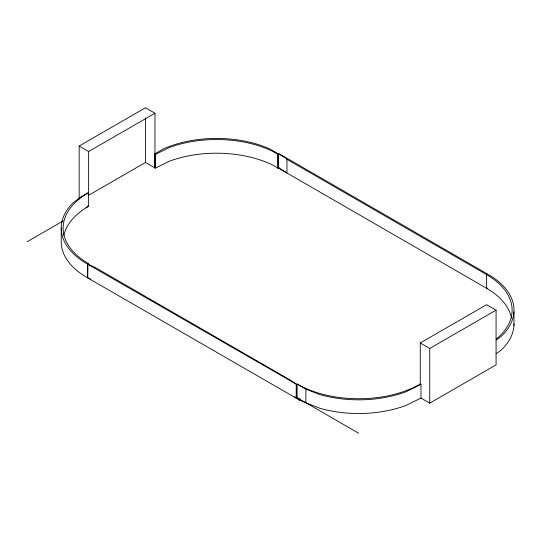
<?xml version="1.0" encoding="UTF-8"?>
<svg xmlns="http://www.w3.org/2000/svg" width="541" height="541" viewBox="0 0 541 541"><rect width="100%" height="100%" fill="white"/><g stroke="black" fill="none" stroke-linecap="round" stroke-linejoin="round"><path stroke-width="0.81" d="M496.09 340.086L500.77 336.806A87.101 50.286 0 0 0 490.599 275.863L487.211 274.246L486.602 274.612M496.09 353.76L500.77 350.48A87.101 50.286 0 0 0 514.004 323.958M79.162 199.068L79.162 146.05L145.488 107.754L154.963 113.225L154.963 167.926M79.162 146.05L88.636 151.521L154.963 113.225M88.636 195.281L145.488 162.462L155.321 168.136L168.799 161.434A87.101 50.286 0 0 1 274.551 165.972L277.783 168.136L279.088 167.385M27.05 241.78L63.162 220.931M85.924 207.791L88.636 206.222L88.636 151.521M420.972 398.095L420.972 384.414L420.269 384.015L420.269 342.98L486.596 304.691L496.07 310.162L496.07 364.864L429.743 403.16L420.972 398.095L405.926 405.473A87.101 50.286 0 0 1 318.933 407.968L300.228 400.502L87.689 277.885L87.689 264.211L88.636 263.663A87.101 50.286 0 0 1 88.636 192.549L80.501 197.249L72.934 202.929A87.101 50.286 0 0 0 86.702 263.636L94.885 267.268L290.389 380.14L296.549 384.326L296.549 398M277.783 168.136L277.783 154.462L279.088 153.705L487.542 274.057L486.596 274.605L286.953 159.338L285.966 158.344L269.986 149.005A87.101 50.286 0 0 0 163.943 148.64L154.537 154.009L154.537 167.683M87.689 277.885L87.818 264.136M87.689 264.211L296.549 384.326M296.143 398.237L297.09 397.689A87.101 50.286 0 0 0 300.525 399.562M278.142 154.253L278.142 167.926L486.596 288.279L487.211 287.927L486.602 288.285L486.596 274.605A87.087 50.279 0 0 1 496.368 338.991M420.269 342.98L429.743 348.451L496.07 310.162M154.537 154.009L155.321 154.462L168.799 147.754A87.101 50.286 0 0 1 274.551 152.298L277.783 154.462M420.972 384.414L405.926 391.792A87.101 50.286 0 0 1 318.933 394.294L305.875 389.08L297.09 384.015L297.09 397.689L358.683 433.246M90.645 279.061L86.702 277.31A87.101 50.286 0 0 1 61.234 241.746L61.234 228.065M87.811 205.742L88.636 206.222A87.101 50.286 0 0 0 63.872 235.22M294.493 396.607L300.228 400.502M513.95 311.914L513.95 325.587M429.743 348.451L429.743 403.16M305.875 389.08L305.875 402.754M296.218 384.516L296.218 398.19M286.953 159.338L286.953 173.012L278.561 167.69L278.561 154.016M155.321 154.462L155.321 168.136M145.488 117.85L145.488 162.462M420.269 384.015A87.101 50.286 0 0 1 297.09 384.015M486.602 288.285A87.087 50.279 0 0 1 511.536 318.094"/></g></svg>
